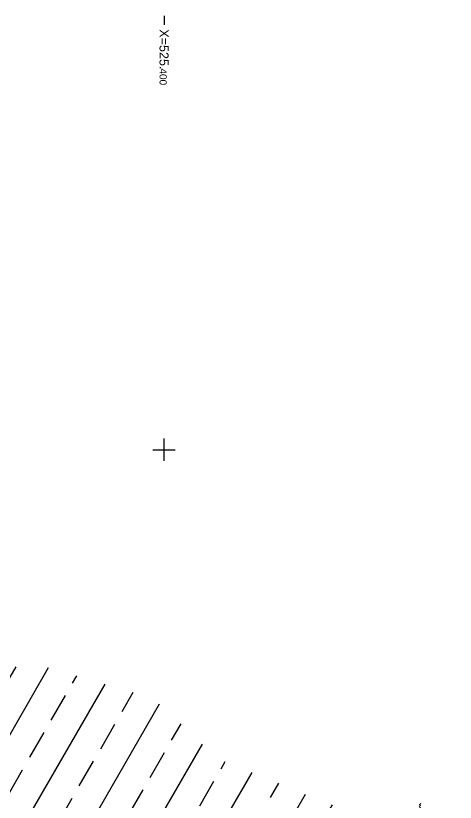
# Model space of a CAD drawing. Header units: millimetres. Extents: x 524954 to 526204, y 9523489 to 9524010.
# Drawn here: x 525367 to 525464.7, y 9523821.7 to 9523996.3 of the extents above; entities that cross this region are included whole.
import ezdxf

# ---------------------------------------------------------------- set-up
doc = ezdxf.new("R2010")
doc.units = ezdxf.units.MM
doc.linetypes.add('ACAD_ISO12W100', pattern=[21, 12, -3, 0, -3, 0, -3])
for name, color, linetype in [('Annotation', 7, 'Continuous'), ('Bord Fleuve', 4, 'ACAD_ISO12W100'), ('Carroyage(2)', 7, 'Continuous'), ('Murs', 1, 'Continuous')]:
    doc.layers.add(name, color=color, linetype=linetype)
doc.styles.get("Standard").update_dxf_attribs({"font": 'arial.ttf'})

msp = doc.modelspace()

# ---------------------------------------------------------------- hatches: boundary and pattern name
at = {"layer": 'Bord Fleuve', "ltscale": 0.5}
h = msp.add_hatch(dxfattribs=at)
h.set_pattern_fill('ANSI33', color=135, scale=2, angle=15, style=0)
edge = h.paths.add_edge_path()
edge.add_line((525439.351, 9523820.38), (525429.428, 9523796.02))
edge.add_line((525429.428, 9523796.02), (525428.884, 9523788.101))
edge.add_line((525428.884, 9523788.101), (525428.353, 9523783.613))
edge.add_line((525428.353, 9523783.613), (525432.345, 9523771.044))
edge.add_line((525432.345, 9523771.044), (525425.155, 9523761.396))
edge.add_line((525425.155, 9523761.396), (525425.603, 9523757.857))
edge.add_line((525425.603, 9523757.857), (525425.392, 9523752.767))
edge.add_line((525425.392, 9523752.767), (525425.531, 9523737.269))
edge.add_line((525425.531, 9523737.269), (525420.173, 9523734.242))
edge.add_line((525420.173, 9523734.242), (525409.231, 9523730.837))
edge.add_line((525409.231, 9523730.837), (525403.15, 9523725.262))
edge.add_line((525403.15, 9523725.262), (525399.312, 9523719.279))
edge.add_line((525399.312, 9523719.279), (525398.471, 9523717.204))
edge.add_line((525398.471, 9523717.204), (525387.323, 9523716.767))
edge.add_line((525387.323, 9523716.767), (525379.743, 9523715.417))
edge.add_line((525439.351, 9523820.38), (525412.029, 9523831.392))
edge.add_line((525412.029, 9523831.392), (525397.674, 9523844.829))
edge.add_line((525397.674, 9523844.829), (525370.042, 9523852.892))
edge.add_line((525370.042, 9523852.892), (525354.138, 9523871.224))
edge.add_line((525335.046, 9523740.934), (525335.464, 9523745.788))
edge.add_line((525335.464, 9523745.788), (525334.824, 9523749.483))
edge.add_line((525334.824, 9523749.483), (525332.978, 9523755.879))
edge.add_line((525332.978, 9523755.879), (525332.09, 9523761.937))
edge.add_line((525332.09, 9523761.937), (525333.482, 9523768.659))
edge.add_line((525333.482, 9523768.659), (525335.755, 9523783.426))
edge.add_line((525335.755, 9523783.426), (525345.567, 9523814.167))
edge.add_line((525345.567, 9523814.167), (525355.202, 9523841.723))
edge.add_line((525355.202, 9523841.723), (525358.159, 9523858.254))
edge.add_line((525358.159, 9523858.254), (525357.891, 9523860.435))
edge.add_line((525357.891, 9523860.435), (525354.138, 9523871.224))
edge.add_line((525335.072, 9523740.932), (525368.644, 9523722.072))
edge.add_line((525368.644, 9523722.072), (525369.749, 9523720.981))
edge.add_line((525369.749, 9523720.981), (525379.743, 9523715.417))
at = {"layer": 'Murs'}
h = msp.add_hatch(dxfattribs=at)
h.set_pattern_fill('_U', color=256, scale=0.25, angle=45, style=0, pattern_type=0)
h.set_pattern_definition([(45, (0, 0), (-0.1767766952966, 0.1767766952966), [])])
h.paths.add_polyline_path([(525522.555, 9523687.796), (525522.639, 9523687.56), (525524.417, 9523688.127), (525534.444, 9523697.48), (525538.88, 9523701.582), (525556.931, 9523721.969), (525565.292, 9523745.035), (525568.286, 9523770.89), (525545.427, 9523933.532), (525528.838, 9523924.181), (525528.961, 9523923.963), (525545.231, 9523933.134), (525568.034, 9523770.886), (525565.047, 9523745.093), (525556.712, 9523722.099), (525538.701, 9523701.757), (525534.274, 9523697.663), (525524.287, 9523688.348)])
edge = h.paths.add_edge_path()
edge.add_arc((525513.309, 9523684.532), 4.988, 18.27959, 21.15321)
edge.add_line((525517.961, 9523686.332), (525517.818, 9523686.286))
edge.add_arc((525522.648, 9523687.534), 4.988, 194.48489, 197.35804)
edge.add_line((525517.887, 9523686.046), (525518.045, 9523686.096))
h.paths.add_polyline_path([(525458.446, 9523694.792), (525458.399, 9523694.546), (525477.143, 9523690.173), (525481.933, 9523689.115), (525509.622, 9523683.346), (525511.515, 9523684.015), (525513.294, 9523684.582), (525513.225, 9523684.822), (525511.436, 9523684.252), (525509.605, 9523683.605), (525481.985, 9523689.36), (525477.198, 9523690.416), (525458.455, 9523694.789)])
h.paths.add_polyline_path([(525447.773, 9523696.954), (525447.834, 9523697.197), (525447.731, 9523697.22), (525442.338, 9523698.118), (525447.975, 9523746.854), (525452.972, 9523788.945), (525457.062, 9523821.504), (525456.814, 9523821.536), (525452.724, 9523788.976), (525447.727, 9523746.883), (525442.062, 9523697.91), (525447.683, 9523696.975)])

# ---------------------------------------------------------------- linework, layer by layer
at = {"layer": 'Carroyage(2)'}
for p, q in [((525400, 9523996.325), (525400, 9523994.325)), ((525400, 9523897.5), (525400, 9523902.5)), ((525397.5, 9523900), (525402.5, 9523900))]:
    msp.add_line(p, q, dxfattribs=at)

# ---------------------------------------------------------------- texts
at = {"layer": 'Annotation'}
for s, height, p in [('X=525.', 2, (525399, 9523993.325)), ('400', 1.6, (525399, 9523984.635))]:
    msp.add_text(s, height=height, rotation=270, dxfattribs=at).set_placement(p)

doc.saveas('drawing.dxf')
